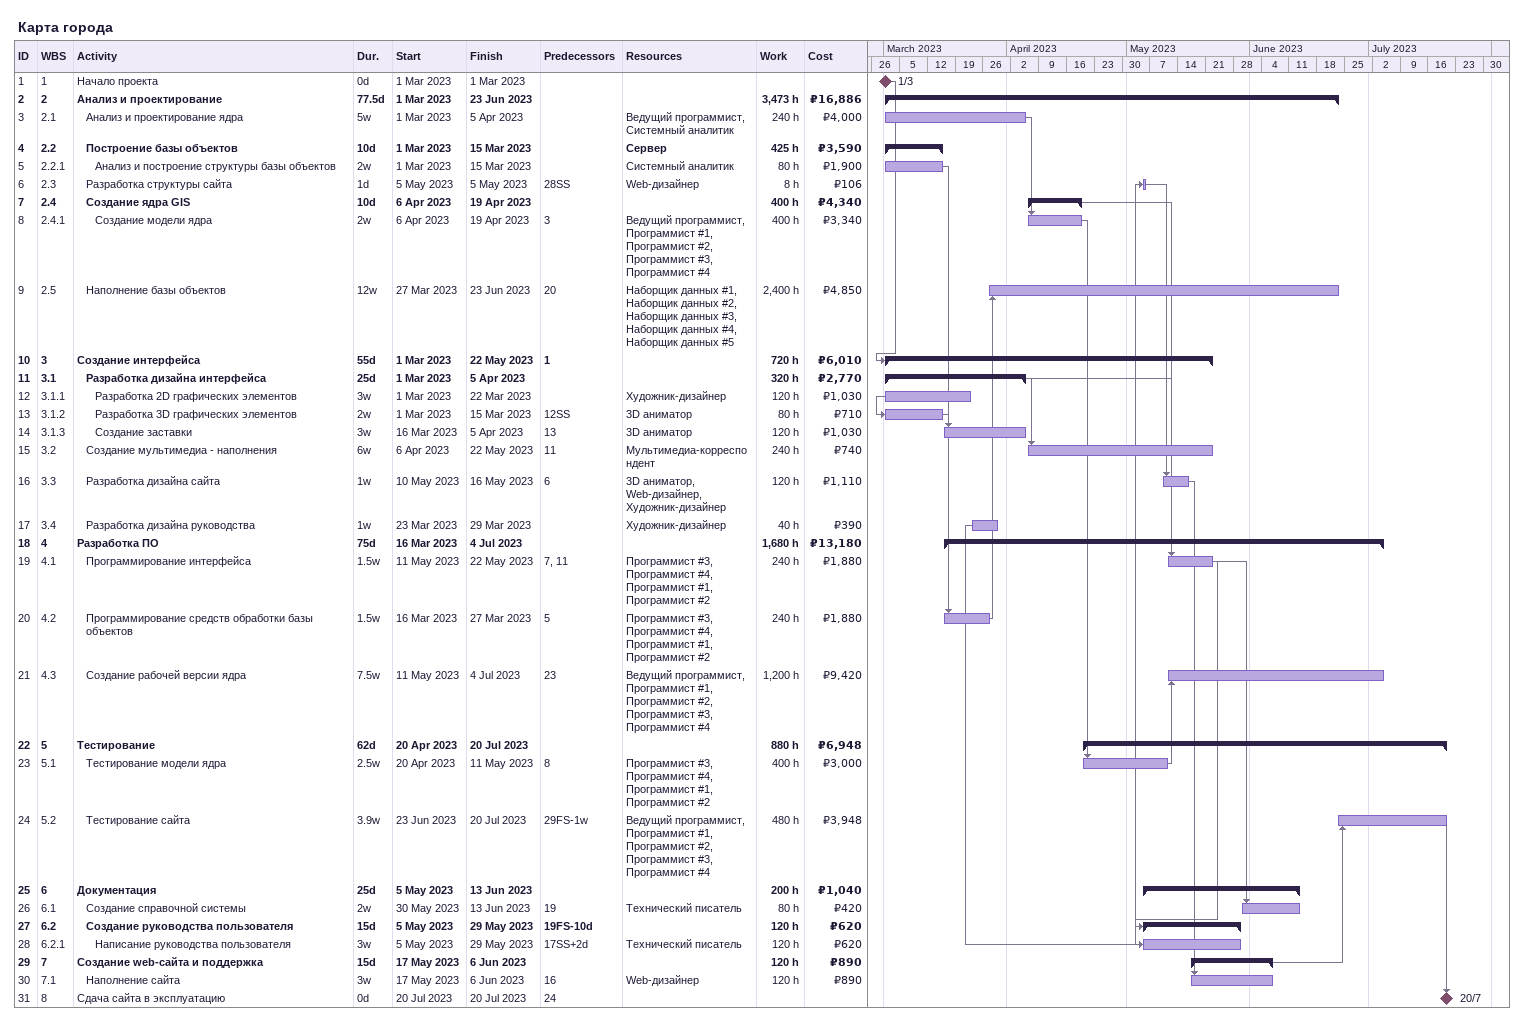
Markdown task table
Карта города

| ID | WBS | Task | Duration | Start | Finish | Predecessors | Resources | Work (h) | Cost (₽) |
|---|---|---|---|---|---|---|---|---|---|
| 1 | 1 | Начало проекта | 0d | 2023-03-01 | 2023-03-01 |  |  |  |  |
| 2 | 2 | **Анализ и проектирование** | 77.5d | 2023-03-01 | 2023-06-23 |  |  | 3473 | 16886 |
| 3 | 2.1 | Анализ и проектирование ядра | 5w | 2023-03-01 | 2023-04-05 |  | Ведущий программист, Системный аналитик | 240 | 4000 |
| 4 | 2.2 | **Построение базы объектов** | 10d | 2023-03-01 | 2023-03-15 |  | Сервер | 425 | 3590 |
| 5 | 2.2.1 | Анализ и построение структуры базы объектов | 2w | 2023-03-01 | 2023-03-15 |  | Системный аналитик | 80 | 1900 |
| 6 | 2.3 | Разработка структуры сайта | 1d | 2023-05-05 | 2023-05-05 | 28SS | Web-дизайнер | 8 | 106 |
| 7 | 2.4 | **Создание ядра GIS** | 10d | 2023-04-06 | 2023-04-19 |  |  | 400 | 4340 |
| 8 | 2.4.1 | Создание модели ядра | 2w | 2023-04-06 | 2023-04-19 | 3 | Ведущий программист, Программист #1, Программист #2, Программист #3, Программист #4 | 400 | 3340 |
| 9 | 2.5 | Наполнение базы объектов | 12w | 2023-03-27 | 2023-06-23 | 20 | Наборщик данных #1, Наборщик данных #2, Наборщик данных #3, Наборщик данных #4, Наборщик данных #5 | 2400 | 4850 |
| 10 | 3 | **Создание интерфейса** | 55d | 2023-03-01 | 2023-05-22 | 1 |  | 720 | 6010 |
| 11 | 3.1 | **Разработка дизайна интерфейса** | 25d | 2023-03-01 | 2023-04-05 |  |  | 320 | 2770 |
| 12 | 3.1.1 | Разработка 2D графических элементов | 3w | 2023-03-01 | 2023-03-22 |  | Художник-дизайнер | 120 | 1030 |
| 13 | 3.1.2 | Разработка 3D графических элементов | 2w | 2023-03-01 | 2023-03-15 | 12SS | 3D аниматор | 80 | 710 |
| 14 | 3.1.3 | Создание заставки | 3w | 2023-03-16 | 2023-04-05 | 13 | 3D аниматор | 120 | 1030 |
| 15 | 3.2 | Создание мультимедиа - наполнения | 6w | 2023-04-06 | 2023-05-22 | 11 | Мультимедиа-корреспондент | 240 | 740 |
| 16 | 3.3 | Разработка дизайна сайта | 1w | 2023-05-10 | 2023-05-16 | 6 | 3D аниматор, Web-дизайнер, Художник-дизайнер | 120 | 1110 |
| 17 | 3.4 | Разработка дизайна руководства | 1w | 2023-03-23 | 2023-03-29 |  | Художник-дизайнер | 40 | 390 |
| 18 | 4 | **Разработка ПО** | 75d | 2023-03-16 | 2023-07-04 |  |  | 1680 | 13180 |
| 19 | 4.1 | Программирование интерфейса | 1.5w | 2023-05-11 | 2023-05-22 | 7, 11 | Программист #3, Программист #4, Программист #1, Программист #2 | 240 | 1880 |
| 20 | 4.2 | Программирование средств обработки базы объектов | 1.5w | 2023-03-16 | 2023-03-27 | 5 | Программист #3, Программист #4, Программист #1, Программист #2 | 240 | 1880 |
| 21 | 4.3 | Создание рабочей версии ядра | 7.5w | 2023-05-11 | 2023-07-04 | 23 | Ведущий программист, Программист #1, Программист #2, Программист #3, Программист #4 | 1200 | 9420 |
| 22 | 5 | **Тестирование** | 62d | 2023-04-20 | 2023-07-20 |  |  | 880 | 6948 |
| 23 | 5.1 | Тестирование модели ядра | 2.5w | 2023-04-20 | 2023-05-11 | 8 | Программист #3, Программист #4, Программист #1, Программист #2 | 400 | 3000 |
| 24 | 5.2 | Тестирование сайта | 3.9w | 2023-06-23 | 2023-07-20 | 29FS-1w | Ведущий программист, Программист #1, Программист #2, Программист #3, Программист #4 | 480 | 3948 |
| 25 | 6 | **Документация** | 25d | 2023-05-05 | 2023-06-13 |  |  | 200 | 1040 |
| 26 | 6.1 | Создание справочной системы | 2w | 2023-05-30 | 2023-06-13 | 19 | Технический писатель | 80 | 420 |
| 27 | 6.2 | **Создание руководства пользователя** | 15d | 2023-05-05 | 2023-05-29 | 19FS-10d |  | 120 | 620 |
| 28 | 6.2.1 | Написание руководства пользователя | 3w | 2023-05-05 | 2023-05-29 | 17SS+2d | Технический писатель | 120 | 620 |
| 29 | 7 | **Создание web-сайта и поддержка** | 15d | 2023-05-17 | 2023-06-06 |  |  | 120 | 890 |
| 30 | 7.1 | Наполнение сайта | 3w | 2023-05-17 | 2023-06-06 | 16 | Web-дизайнер | 120 | 890 |
| 31 | 8 | Сдача сайта в эксплуатацию | 0d | 2023-07-20 | 2023-07-20 | 24 |  |  |  |
